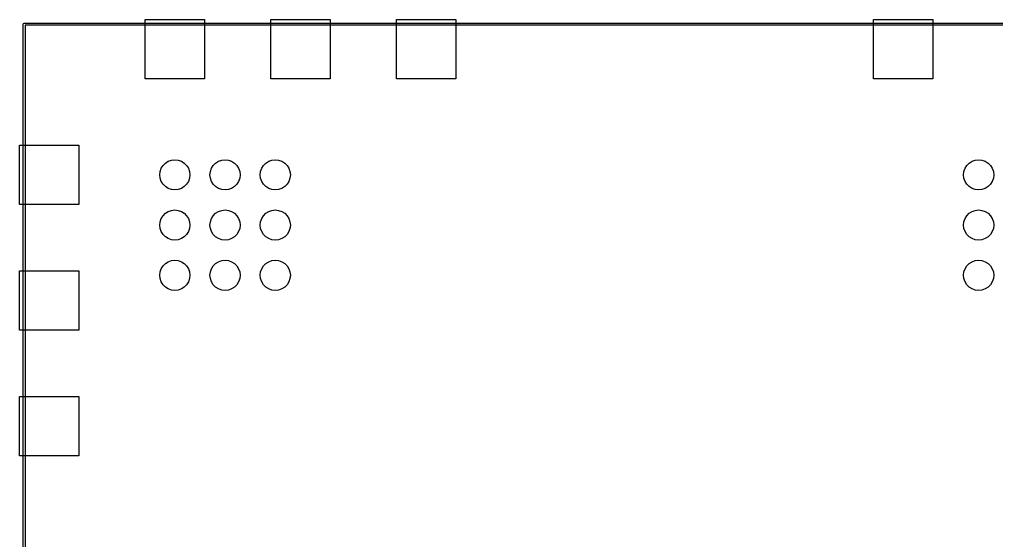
# Model space of a CAD drawing. Extents: x 3.99 to 8.01, y -6.01 to -1.99.
# Drawn here: x 3.991 to 5.935, y -3.028 to -1.991 of the extents above; entities that cross this region are included whole.
import ezdxf

# ---------------------------------------------------------------- set-up
doc = ezdxf.new("R2010")
doc.units = 0
doc.header["$MEASUREMENT"] = 0
doc.layers.add('BLACK', color=7, linetype='CONTINUOUS')

msp = doc.modelspace()

# ---------------------------------------------------------------- linework, layer by layer
at = {"layer": 'BLACK', "linetype": 'CONTINUOUS'}
for p, q in [((3.99803, -2), (3.99861, -1.99861)), ((3.99803, -6), (3.99803, -2)), ((3.99861, -1.99861), (4, -1.99803)), ((4, -1.99803), (8, -1.99803)), ((4.00197, -2.00197), (4.00197, -5.99803)), ((7.99803, -2.00197), (4.00197, -2.00197)), ((4.24094, -2.10906), (4.24094, -1.99094)), ((4.24094, -1.99094), (4.35906, -1.99094)), ((4.24094, -2.10906), (4.24094, -1.99094)), ((4.24094, -1.99094), (4.35906, -1.99094)), ((4.35906, -1.99094), (4.35906, -2.10906)), ((4.35906, -1.99094), (4.35906, -2.10906)), ((4.49094, -2.10906), (4.49094, -1.99094)), ((4.49094, -1.99094), (4.60906, -1.99094)), ((4.49094, -2.10906), (4.49094, -1.99094)), ((4.49094, -1.99094), (4.60906, -1.99094)), ((4.60906, -1.99094), (4.60906, -2.10906)), ((4.60906, -1.99094), (4.60906, -2.10906)), ((4.74094, -2.10906), (4.74094, -1.99094)), ((4.74094, -1.99094), (4.85906, -1.99094)), ((4.74094, -2.10906), (4.74094, -1.99094)), ((4.74094, -1.99094), (4.85906, -1.99094)), ((4.85906, -1.99094), (4.85906, -2.10906)), ((4.85906, -1.99094), (4.85906, -2.10906)), ((5.69094, -2.10906), (5.69094, -1.99094)), ((5.69094, -1.99094), (5.80906, -1.99094)), ((5.69094, -2.10906), (5.69094, -1.99094)), ((5.69094, -1.99094), (5.80906, -1.99094)), ((5.80906, -1.99094), (5.80906, -2.10906)), ((5.80906, -1.99094), (5.80906, -2.10906)), ((4.35906, -2.10906), (4.24094, -2.10906)), ((4.35906, -2.10906), (4.24094, -2.10906)), ((4.60906, -2.10906), (4.49094, -2.10906)), ((4.60906, -2.10906), (4.49094, -2.10906)), ((4.85906, -2.10906), (4.74094, -2.10906)), ((4.85906, -2.10906), (4.74094, -2.10906)), ((5.80906, -2.10906), (5.69094, -2.10906)), ((5.80906, -2.10906), (5.69094, -2.10906)), ((3.99094, -2.35906), (3.99094, -2.24094)), ((3.99094, -2.24094), (4.10906, -2.24094)), ((3.99094, -2.35906), (3.99094, -2.24094)), ((3.99094, -2.24094), (4.10906, -2.24094)), ((4.10906, -2.24094), (4.10906, -2.35906)), ((4.10906, -2.24094), (4.10906, -2.35906)), ((4.2813, -2.27655), (4.28698, -2.27297)), ((4.2813, -2.27655), (4.28698, -2.27297)), ((4.28698, -2.27297), (4.29332, -2.27075)), ((4.28698, -2.27297), (4.29332, -2.27075)), ((4.29332, -2.27075), (4.3, -2.27)), ((4.29332, -2.27075), (4.3, -2.27)), ((4.3, -2.27), (4.30668, -2.27075)), ((4.3, -2.27), (4.30668, -2.27075)), ((4.30668, -2.27075), (4.31302, -2.27297)), ((4.30668, -2.27075), (4.31302, -2.27297)), ((4.31302, -2.27297), (4.3187, -2.27655)), ((4.31302, -2.27297), (4.3187, -2.27655)), ((4.3813, -2.27655), (4.38698, -2.27297)), ((4.3813, -2.27655), (4.38698, -2.27297)), ((4.38698, -2.27297), (4.39332, -2.27075)), ((4.38698, -2.27297), (4.39332, -2.27075)), ((4.39332, -2.27075), (4.4, -2.27)), ((4.39332, -2.27075), (4.4, -2.27)), ((4.4, -2.27), (4.40668, -2.27075)), ((4.4, -2.27), (4.40668, -2.27075)), ((4.40668, -2.27075), (4.41302, -2.27297)), ((4.40668, -2.27075), (4.41302, -2.27297)), ((4.41302, -2.27297), (4.4187, -2.27655)), ((4.41302, -2.27297), (4.4187, -2.27655)), ((4.4813, -2.27655), (4.48698, -2.27297)), ((4.4813, -2.27655), (4.48698, -2.27297)), ((4.48698, -2.27297), (4.49332, -2.27075)), ((4.48698, -2.27297), (4.49332, -2.27075)), ((4.49332, -2.27075), (4.5, -2.27)), ((4.49332, -2.27075), (4.5, -2.27)), ((4.5, -2.27), (4.50668, -2.27075)), ((4.5, -2.27), (4.50668, -2.27075)), ((4.50668, -2.27075), (4.51302, -2.27297)), ((4.50668, -2.27075), (4.51302, -2.27297)), ((4.51302, -2.27297), (4.5187, -2.27655)), ((4.51302, -2.27297), (4.5187, -2.27655)), ((5.8813, -2.27655), (5.88698, -2.27297)), ((5.8813, -2.27655), (5.88698, -2.27297)), ((5.88698, -2.27297), (5.89332, -2.27075)), ((5.88698, -2.27297), (5.89332, -2.27075)), ((5.89332, -2.27075), (5.9, -2.27)), ((5.89332, -2.27075), (5.9, -2.27)), ((5.9, -2.27), (5.90668, -2.27075)), ((5.9, -2.27), (5.90668, -2.27075)), ((5.90668, -2.27075), (5.91302, -2.27297)), ((5.90668, -2.27075), (5.91302, -2.27297)), ((5.91302, -2.27297), (5.9187, -2.27655)), ((5.91302, -2.27297), (5.9187, -2.27655)), ((4.27, -2.3), (4.27075, -2.29332)), ((4.27, -2.3), (4.27075, -2.29332)), ((4.27075, -2.29332), (4.27297, -2.28698)), ((4.27075, -2.29332), (4.27297, -2.28698)), ((4.27297, -2.28698), (4.27655, -2.2813)), ((4.27297, -2.28698), (4.27655, -2.2813)), ((4.27655, -2.2813), (4.2813, -2.27655)), ((4.27655, -2.2813), (4.2813, -2.27655)), ((4.3187, -2.27655), (4.32345, -2.2813)), ((4.3187, -2.27655), (4.32345, -2.2813)), ((4.32345, -2.2813), (4.32703, -2.28698)), ((4.32345, -2.2813), (4.32703, -2.28698)), ((4.32703, -2.28698), (4.32925, -2.29332)), ((4.32703, -2.28698), (4.32925, -2.29332)), ((4.32925, -2.29332), (4.33, -2.3)), ((4.32925, -2.29332), (4.33, -2.3)), ((4.37, -2.3), (4.37075, -2.29332)), ((4.37, -2.3), (4.37075, -2.29332)), ((4.37075, -2.29332), (4.37297, -2.28698)), ((4.37075, -2.29332), (4.37297, -2.28698)), ((4.37297, -2.28698), (4.37655, -2.2813)), ((4.37297, -2.28698), (4.37655, -2.2813)), ((4.37655, -2.2813), (4.3813, -2.27655)), ((4.37655, -2.2813), (4.3813, -2.27655)), ((4.4187, -2.27655), (4.42345, -2.2813)), ((4.4187, -2.27655), (4.42345, -2.2813)), ((4.42345, -2.2813), (4.42703, -2.28698)), ((4.42345, -2.2813), (4.42703, -2.28698)), ((4.42703, -2.28698), (4.42925, -2.29332)), ((4.42703, -2.28698), (4.42925, -2.29332)), ((4.42925, -2.29332), (4.43, -2.3)), ((4.42925, -2.29332), (4.43, -2.3)), ((4.47, -2.3), (4.47075, -2.29332)), ((4.47, -2.3), (4.47075, -2.29332)), ((4.47075, -2.29332), (4.47297, -2.28698)), ((4.47075, -2.29332), (4.47297, -2.28698)), ((4.47297, -2.28698), (4.47655, -2.2813)), ((4.47297, -2.28698), (4.47655, -2.2813)), ((4.47655, -2.2813), (4.4813, -2.27655)), ((4.47655, -2.2813), (4.4813, -2.27655)), ((4.5187, -2.27655), (4.52345, -2.2813)), ((4.5187, -2.27655), (4.52345, -2.2813)), ((4.52345, -2.2813), (4.52703, -2.28698)), ((4.52345, -2.2813), (4.52703, -2.28698)), ((4.52703, -2.28698), (4.52925, -2.29332)), ((4.52703, -2.28698), (4.52925, -2.29332)), ((4.52925, -2.29332), (4.53, -2.3)), ((4.52925, -2.29332), (4.53, -2.3)), ((5.87, -2.3), (5.87075, -2.29332)), ((5.87, -2.3), (5.87075, -2.29332)), ((5.87075, -2.29332), (5.87297, -2.28698)), ((5.87075, -2.29332), (5.87297, -2.28698)), ((5.87297, -2.28698), (5.87655, -2.2813)), ((5.87297, -2.28698), (5.87655, -2.2813)), ((5.87655, -2.2813), (5.8813, -2.27655)), ((5.87655, -2.2813), (5.8813, -2.27655)), ((5.9187, -2.27655), (5.92345, -2.2813)), ((5.9187, -2.27655), (5.92345, -2.2813)), ((5.92345, -2.2813), (5.92703, -2.28698)), ((5.92345, -2.2813), (5.92703, -2.28698)), ((5.92703, -2.28698), (5.92925, -2.29332)), ((5.92703, -2.28698), (5.92925, -2.29332)), ((5.92925, -2.29332), (5.93, -2.3)), ((5.92925, -2.29332), (5.93, -2.3)), ((4.27075, -2.30668), (4.27, -2.3)), ((4.27075, -2.30668), (4.27, -2.3)), ((4.27297, -2.31302), (4.27075, -2.30668)), ((4.27297, -2.31302), (4.27075, -2.30668)), ((4.27655, -2.3187), (4.27297, -2.31302)), ((4.27655, -2.3187), (4.27297, -2.31302)), ((4.32703, -2.31302), (4.32345, -2.3187)), ((4.32703, -2.31302), (4.32345, -2.3187)), ((4.32925, -2.30668), (4.32703, -2.31302)), ((4.32925, -2.30668), (4.32703, -2.31302)), ((4.33, -2.3), (4.32925, -2.30668)), ((4.33, -2.3), (4.32925, -2.30668)), ((4.37075, -2.30668), (4.37, -2.3)), ((4.37075, -2.30668), (4.37, -2.3)), ((4.37297, -2.31302), (4.37075, -2.30668)), ((4.37297, -2.31302), (4.37075, -2.30668)), ((4.37655, -2.3187), (4.37297, -2.31302)), ((4.37655, -2.3187), (4.37297, -2.31302)), ((4.42703, -2.31302), (4.42345, -2.3187)), ((4.42703, -2.31302), (4.42345, -2.3187)), ((4.42925, -2.30668), (4.42703, -2.31302)), ((4.42925, -2.30668), (4.42703, -2.31302)), ((4.43, -2.3), (4.42925, -2.30668)), ((4.43, -2.3), (4.42925, -2.30668)), ((4.47075, -2.30668), (4.47, -2.3)), ((4.47075, -2.30668), (4.47, -2.3)), ((4.47297, -2.31302), (4.47075, -2.30668)), ((4.47297, -2.31302), (4.47075, -2.30668)), ((4.47655, -2.3187), (4.47297, -2.31302)), ((4.47655, -2.3187), (4.47297, -2.31302)), ((4.52703, -2.31302), (4.52345, -2.3187)), ((4.52703, -2.31302), (4.52345, -2.3187)), ((4.52925, -2.30668), (4.52703, -2.31302)), ((4.52925, -2.30668), (4.52703, -2.31302)), ((4.53, -2.3), (4.52925, -2.30668)), ((4.53, -2.3), (4.52925, -2.30668)), ((5.87075, -2.30668), (5.87, -2.3)), ((5.87075, -2.30668), (5.87, -2.3)), ((5.87297, -2.31302), (5.87075, -2.30668)), ((5.87297, -2.31302), (5.87075, -2.30668)), ((5.87655, -2.3187), (5.87297, -2.31302)), ((5.87655, -2.3187), (5.87297, -2.31302)), ((5.92703, -2.31302), (5.92345, -2.3187)), ((5.92703, -2.31302), (5.92345, -2.3187)), ((5.92925, -2.30668), (5.92703, -2.31302)), ((5.92925, -2.30668), (5.92703, -2.31302)), ((5.93, -2.3), (5.92925, -2.30668)), ((5.93, -2.3), (5.92925, -2.30668)), ((4.2813, -2.32345), (4.27655, -2.3187)), ((4.2813, -2.32345), (4.27655, -2.3187)), ((4.28698, -2.32703), (4.2813, -2.32345)), ((4.28698, -2.32703), (4.2813, -2.32345)), ((4.29332, -2.32925), (4.28698, -2.32703)), ((4.29332, -2.32925), (4.28698, -2.32703)), ((4.3, -2.33), (4.29332, -2.32925)), ((4.3, -2.33), (4.29332, -2.32925)), ((4.30668, -2.32925), (4.3, -2.33)), ((4.30668, -2.32925), (4.3, -2.33)), ((4.31302, -2.32703), (4.30668, -2.32925)), ((4.31302, -2.32703), (4.30668, -2.32925)), ((4.3187, -2.32345), (4.31302, -2.32703)), ((4.3187, -2.32345), (4.31302, -2.32703)), ((4.32345, -2.3187), (4.3187, -2.32345)), ((4.32345, -2.3187), (4.3187, -2.32345)), ((4.3813, -2.32345), (4.37655, -2.3187)), ((4.3813, -2.32345), (4.37655, -2.3187)), ((4.38698, -2.32703), (4.3813, -2.32345)), ((4.38698, -2.32703), (4.3813, -2.32345)), ((4.39332, -2.32925), (4.38698, -2.32703)), ((4.39332, -2.32925), (4.38698, -2.32703)), ((4.4, -2.33), (4.39332, -2.32925)), ((4.4, -2.33), (4.39332, -2.32925)), ((4.40668, -2.32925), (4.4, -2.33)), ((4.40668, -2.32925), (4.4, -2.33)), ((4.41302, -2.32703), (4.40668, -2.32925)), ((4.41302, -2.32703), (4.40668, -2.32925)), ((4.4187, -2.32345), (4.41302, -2.32703)), ((4.4187, -2.32345), (4.41302, -2.32703)), ((4.42345, -2.3187), (4.4187, -2.32345)), ((4.42345, -2.3187), (4.4187, -2.32345)), ((4.4813, -2.32345), (4.47655, -2.3187)), ((4.4813, -2.32345), (4.47655, -2.3187)), ((4.48698, -2.32703), (4.4813, -2.32345)), ((4.48698, -2.32703), (4.4813, -2.32345)), ((4.49332, -2.32925), (4.48698, -2.32703)), ((4.49332, -2.32925), (4.48698, -2.32703)), ((4.5, -2.33), (4.49332, -2.32925)), ((4.5, -2.33), (4.49332, -2.32925)), ((4.50668, -2.32925), (4.5, -2.33)), ((4.50668, -2.32925), (4.5, -2.33)), ((4.51302, -2.32703), (4.50668, -2.32925)), ((4.51302, -2.32703), (4.50668, -2.32925)), ((4.5187, -2.32345), (4.51302, -2.32703)), ((4.5187, -2.32345), (4.51302, -2.32703)), ((4.52345, -2.3187), (4.5187, -2.32345)), ((4.52345, -2.3187), (4.5187, -2.32345)), ((5.8813, -2.32345), (5.87655, -2.3187)), ((5.8813, -2.32345), (5.87655, -2.3187)), ((5.88698, -2.32703), (5.8813, -2.32345)), ((5.88698, -2.32703), (5.8813, -2.32345)), ((5.89332, -2.32925), (5.88698, -2.32703)), ((5.89332, -2.32925), (5.88698, -2.32703)), ((5.9, -2.33), (5.89332, -2.32925)), ((5.9, -2.33), (5.89332, -2.32925)), ((5.90668, -2.32925), (5.9, -2.33)), ((5.90668, -2.32925), (5.9, -2.33)), ((5.91302, -2.32703), (5.90668, -2.32925)), ((5.91302, -2.32703), (5.90668, -2.32925)), ((5.9187, -2.32345), (5.91302, -2.32703)), ((5.9187, -2.32345), (5.91302, -2.32703)), ((5.92345, -2.3187), (5.9187, -2.32345)), ((5.92345, -2.3187), (5.9187, -2.32345)), ((4.10906, -2.35906), (3.99094, -2.35906)), ((4.10906, -2.35906), (3.99094, -2.35906)), ((4.28698, -2.37297), (4.29332, -2.37075)), ((4.28698, -2.37297), (4.29332, -2.37075)), ((4.29332, -2.37075), (4.3, -2.37)), ((4.29332, -2.37075), (4.3, -2.37)), ((4.3, -2.37), (4.30668, -2.37075)), ((4.3, -2.37), (4.30668, -2.37075)), ((4.30668, -2.37075), (4.31302, -2.37297)), ((4.30668, -2.37075), (4.31302, -2.37297)), ((4.38698, -2.37297), (4.39332, -2.37075)), ((4.38698, -2.37297), (4.39332, -2.37075)), ((4.39332, -2.37075), (4.4, -2.37)), ((4.39332, -2.37075), (4.4, -2.37)), ((4.4, -2.37), (4.40668, -2.37075)), ((4.4, -2.37), (4.40668, -2.37075)), ((4.40668, -2.37075), (4.41302, -2.37297)), ((4.40668, -2.37075), (4.41302, -2.37297)), ((4.48698, -2.37297), (4.49332, -2.37075)), ((4.48698, -2.37297), (4.49332, -2.37075)), ((4.49332, -2.37075), (4.5, -2.37)), ((4.49332, -2.37075), (4.5, -2.37)), ((4.5, -2.37), (4.50668, -2.37075)), ((4.5, -2.37), (4.50668, -2.37075)), ((4.50668, -2.37075), (4.51302, -2.37297)), ((4.50668, -2.37075), (4.51302, -2.37297)), ((5.88698, -2.37297), (5.89332, -2.37075)), ((5.88698, -2.37297), (5.89332, -2.37075)), ((5.89332, -2.37075), (5.9, -2.37)), ((5.89332, -2.37075), (5.9, -2.37)), ((5.9, -2.37), (5.90668, -2.37075)), ((5.9, -2.37), (5.90668, -2.37075)), ((5.90668, -2.37075), (5.91302, -2.37297)), ((5.90668, -2.37075), (5.91302, -2.37297)), ((4.27075, -2.39332), (4.27297, -2.38698)), ((4.27075, -2.39332), (4.27297, -2.38698)), ((4.27297, -2.38698), (4.27655, -2.3813)), ((4.27297, -2.38698), (4.27655, -2.3813)), ((4.27655, -2.3813), (4.2813, -2.37655)), ((4.27655, -2.3813), (4.2813, -2.37655)), ((4.2813, -2.37655), (4.28698, -2.37297)), ((4.2813, -2.37655), (4.28698, -2.37297)), ((4.31302, -2.37297), (4.3187, -2.37655)), ((4.31302, -2.37297), (4.3187, -2.37655)), ((4.3187, -2.37655), (4.32345, -2.3813)), ((4.3187, -2.37655), (4.32345, -2.3813)), ((4.32345, -2.3813), (4.32703, -2.38698)), ((4.32345, -2.3813), (4.32703, -2.38698)), ((4.32703, -2.38698), (4.32925, -2.39332)), ((4.32703, -2.38698), (4.32925, -2.39332)), ((4.37075, -2.39332), (4.37297, -2.38698)), ((4.37075, -2.39332), (4.37297, -2.38698)), ((4.37297, -2.38698), (4.37655, -2.3813)), ((4.37297, -2.38698), (4.37655, -2.3813)), ((4.37655, -2.3813), (4.3813, -2.37655)), ((4.37655, -2.3813), (4.3813, -2.37655)), ((4.3813, -2.37655), (4.38698, -2.37297)), ((4.3813, -2.37655), (4.38698, -2.37297)), ((4.41302, -2.37297), (4.4187, -2.37655)), ((4.41302, -2.37297), (4.4187, -2.37655)), ((4.4187, -2.37655), (4.42345, -2.3813)), ((4.4187, -2.37655), (4.42345, -2.3813)), ((4.42345, -2.3813), (4.42703, -2.38698)), ((4.42345, -2.3813), (4.42703, -2.38698)), ((4.42703, -2.38698), (4.42925, -2.39332)), ((4.42703, -2.38698), (4.42925, -2.39332)), ((4.47075, -2.39332), (4.47297, -2.38698)), ((4.47075, -2.39332), (4.47297, -2.38698)), ((4.47297, -2.38698), (4.47655, -2.3813)), ((4.47297, -2.38698), (4.47655, -2.3813)), ((4.47655, -2.3813), (4.4813, -2.37655)), ((4.47655, -2.3813), (4.4813, -2.37655)), ((4.4813, -2.37655), (4.48698, -2.37297)), ((4.4813, -2.37655), (4.48698, -2.37297)), ((4.51302, -2.37297), (4.5187, -2.37655)), ((4.51302, -2.37297), (4.5187, -2.37655)), ((4.5187, -2.37655), (4.52345, -2.3813)), ((4.5187, -2.37655), (4.52345, -2.3813)), ((4.52345, -2.3813), (4.52703, -2.38698)), ((4.52345, -2.3813), (4.52703, -2.38698)), ((4.52703, -2.38698), (4.52925, -2.39332)), ((4.52703, -2.38698), (4.52925, -2.39332)), ((5.87075, -2.39332), (5.87297, -2.38698)), ((5.87075, -2.39332), (5.87297, -2.38698)), ((5.87297, -2.38698), (5.87655, -2.3813)), ((5.87297, -2.38698), (5.87655, -2.3813)), ((5.87655, -2.3813), (5.8813, -2.37655)), ((5.87655, -2.3813), (5.8813, -2.37655)), ((5.8813, -2.37655), (5.88698, -2.37297)), ((5.8813, -2.37655), (5.88698, -2.37297)), ((5.91302, -2.37297), (5.9187, -2.37655)), ((5.91302, -2.37297), (5.9187, -2.37655)), ((5.9187, -2.37655), (5.92345, -2.3813)), ((5.9187, -2.37655), (5.92345, -2.3813)), ((5.92345, -2.3813), (5.92703, -2.38698)), ((5.92345, -2.3813), (5.92703, -2.38698)), ((5.92703, -2.38698), (5.92925, -2.39332)), ((5.92703, -2.38698), (5.92925, -2.39332)), ((4.27, -2.4), (4.27075, -2.39332)), ((4.27, -2.4), (4.27075, -2.39332)), ((4.27075, -2.40668), (4.27, -2.4)), ((4.27075, -2.40668), (4.27, -2.4)), ((4.27297, -2.41302), (4.27075, -2.40668)), ((4.27297, -2.41302), (4.27075, -2.40668)), ((4.32925, -2.40668), (4.32703, -2.41302)), ((4.32925, -2.40668), (4.32703, -2.41302)), ((4.32925, -2.39332), (4.33, -2.4)), ((4.32925, -2.39332), (4.33, -2.4)), ((4.33, -2.4), (4.32925, -2.40668)), ((4.33, -2.4), (4.32925, -2.40668)), ((4.37, -2.4), (4.37075, -2.39332)), ((4.37, -2.4), (4.37075, -2.39332)), ((4.37075, -2.40668), (4.37, -2.4)), ((4.37075, -2.40668), (4.37, -2.4)), ((4.37297, -2.41302), (4.37075, -2.40668)), ((4.37297, -2.41302), (4.37075, -2.40668)), ((4.42925, -2.40668), (4.42703, -2.41302)), ((4.42925, -2.40668), (4.42703, -2.41302)), ((4.42925, -2.39332), (4.43, -2.4)), ((4.42925, -2.39332), (4.43, -2.4)), ((4.43, -2.4), (4.42925, -2.40668)), ((4.43, -2.4), (4.42925, -2.40668)), ((4.47, -2.4), (4.47075, -2.39332)), ((4.47, -2.4), (4.47075, -2.39332)), ((4.47075, -2.40668), (4.47, -2.4)), ((4.47075, -2.40668), (4.47, -2.4)), ((4.47297, -2.41302), (4.47075, -2.40668)), ((4.47297, -2.41302), (4.47075, -2.40668)), ((4.52925, -2.40668), (4.52703, -2.41302)), ((4.52925, -2.40668), (4.52703, -2.41302)), ((4.52925, -2.39332), (4.53, -2.4)), ((4.52925, -2.39332), (4.53, -2.4)), ((4.53, -2.4), (4.52925, -2.40668)), ((4.53, -2.4), (4.52925, -2.40668)), ((5.87, -2.4), (5.87075, -2.39332)), ((5.87, -2.4), (5.87075, -2.39332)), ((5.87075, -2.40668), (5.87, -2.4)), ((5.87075, -2.40668), (5.87, -2.4)), ((5.87297, -2.41302), (5.87075, -2.40668)), ((5.87297, -2.41302), (5.87075, -2.40668)), ((5.92925, -2.40668), (5.92703, -2.41302)), ((5.92925, -2.40668), (5.92703, -2.41302)), ((5.92925, -2.39332), (5.93, -2.4)), ((5.92925, -2.39332), (5.93, -2.4)), ((5.93, -2.4), (5.92925, -2.40668)), ((5.93, -2.4), (5.92925, -2.40668)), ((4.27655, -2.4187), (4.27297, -2.41302)), ((4.27655, -2.4187), (4.27297, -2.41302)), ((4.2813, -2.42345), (4.27655, -2.4187)), ((4.2813, -2.42345), (4.27655, -2.4187)), ((4.28698, -2.42703), (4.2813, -2.42345)), ((4.28698, -2.42703), (4.2813, -2.42345)), ((4.29332, -2.42925), (4.28698, -2.42703)), ((4.29332, -2.42925), (4.28698, -2.42703)), ((4.3, -2.43), (4.29332, -2.42925)), ((4.3, -2.43), (4.29332, -2.42925)), ((4.30668, -2.42925), (4.3, -2.43)), ((4.30668, -2.42925), (4.3, -2.43)), ((4.31302, -2.42703), (4.30668, -2.42925)), ((4.31302, -2.42703), (4.30668, -2.42925)), ((4.3187, -2.42345), (4.31302, -2.42703)), ((4.3187, -2.42345), (4.31302, -2.42703)), ((4.32345, -2.4187), (4.3187, -2.42345)), ((4.32345, -2.4187), (4.3187, -2.42345)), ((4.32703, -2.41302), (4.32345, -2.4187)), ((4.32703, -2.41302), (4.32345, -2.4187)), ((4.37655, -2.4187), (4.37297, -2.41302)), ((4.37655, -2.4187), (4.37297, -2.41302)), ((4.3813, -2.42345), (4.37655, -2.4187)), ((4.3813, -2.42345), (4.37655, -2.4187)), ((4.38698, -2.42703), (4.3813, -2.42345)), ((4.38698, -2.42703), (4.3813, -2.42345)), ((4.39332, -2.42925), (4.38698, -2.42703)), ((4.39332, -2.42925), (4.38698, -2.42703)), ((4.4, -2.43), (4.39332, -2.42925)), ((4.4, -2.43), (4.39332, -2.42925)), ((4.40668, -2.42925), (4.4, -2.43)), ((4.40668, -2.42925), (4.4, -2.43)), ((4.41302, -2.42703), (4.40668, -2.42925)), ((4.41302, -2.42703), (4.40668, -2.42925)), ((4.4187, -2.42345), (4.41302, -2.42703)), ((4.4187, -2.42345), (4.41302, -2.42703)), ((4.42345, -2.4187), (4.4187, -2.42345)), ((4.42345, -2.4187), (4.4187, -2.42345)), ((4.42703, -2.41302), (4.42345, -2.4187)), ((4.42703, -2.41302), (4.42345, -2.4187)), ((4.47655, -2.4187), (4.47297, -2.41302)), ((4.47655, -2.4187), (4.47297, -2.41302)), ((4.4813, -2.42345), (4.47655, -2.4187)), ((4.4813, -2.42345), (4.47655, -2.4187)), ((4.48698, -2.42703), (4.4813, -2.42345)), ((4.48698, -2.42703), (4.4813, -2.42345)), ((4.49332, -2.42925), (4.48698, -2.42703)), ((4.49332, -2.42925), (4.48698, -2.42703)), ((4.5, -2.43), (4.49332, -2.42925)), ((4.5, -2.43), (4.49332, -2.42925)), ((4.50668, -2.42925), (4.5, -2.43)), ((4.50668, -2.42925), (4.5, -2.43)), ((4.51302, -2.42703), (4.50668, -2.42925)), ((4.51302, -2.42703), (4.50668, -2.42925)), ((4.5187, -2.42345), (4.51302, -2.42703)), ((4.5187, -2.42345), (4.51302, -2.42703)), ((4.52345, -2.4187), (4.5187, -2.42345)), ((4.52345, -2.4187), (4.5187, -2.42345)), ((4.52703, -2.41302), (4.52345, -2.4187)), ((4.52703, -2.41302), (4.52345, -2.4187)), ((5.87655, -2.4187), (5.87297, -2.41302)), ((5.87655, -2.4187), (5.87297, -2.41302)), ((5.8813, -2.42345), (5.87655, -2.4187)), ((5.8813, -2.42345), (5.87655, -2.4187)), ((5.88698, -2.42703), (5.8813, -2.42345)), ((5.88698, -2.42703), (5.8813, -2.42345)), ((5.89332, -2.42925), (5.88698, -2.42703)), ((5.89332, -2.42925), (5.88698, -2.42703)), ((5.9, -2.43), (5.89332, -2.42925)), ((5.9, -2.43), (5.89332, -2.42925)), ((5.90668, -2.42925), (5.9, -2.43)), ((5.90668, -2.42925), (5.9, -2.43)), ((5.91302, -2.42703), (5.90668, -2.42925)), ((5.91302, -2.42703), (5.90668, -2.42925)), ((5.9187, -2.42345), (5.91302, -2.42703)), ((5.9187, -2.42345), (5.91302, -2.42703)), ((5.92345, -2.4187), (5.9187, -2.42345)), ((5.92345, -2.4187), (5.9187, -2.42345)), ((5.92703, -2.41302), (5.92345, -2.4187)), ((5.92703, -2.41302), (5.92345, -2.4187)), ((4.27075, -2.49332), (4.27297, -2.48698)), ((4.27075, -2.49332), (4.27297, -2.48698)), ((4.27297, -2.48698), (4.27655, -2.4813)), ((4.27297, -2.48698), (4.27655, -2.4813)), ((4.27655, -2.4813), (4.2813, -2.47655)), ((4.27655, -2.4813), (4.2813, -2.47655)), ((4.2813, -2.47655), (4.28698, -2.47297)), ((4.2813, -2.47655), (4.28698, -2.47297)), ((4.28698, -2.47297), (4.29332, -2.47075)), ((4.28698, -2.47297), (4.29332, -2.47075)), ((4.29332, -2.47075), (4.3, -2.47)), ((4.29332, -2.47075), (4.3, -2.47)), ((4.3, -2.47), (4.30668, -2.47075)), ((4.3, -2.47), (4.30668, -2.47075)), ((4.30668, -2.47075), (4.31302, -2.47297)), ((4.30668, -2.47075), (4.31302, -2.47297)), ((4.31302, -2.47297), (4.3187, -2.47655)), ((4.31302, -2.47297), (4.3187, -2.47655)), ((4.3187, -2.47655), (4.32345, -2.4813)), ((4.3187, -2.47655), (4.32345, -2.4813)), ((4.32345, -2.4813), (4.32703, -2.48698)), ((4.32345, -2.4813), (4.32703, -2.48698)), ((4.32703, -2.48698), (4.32925, -2.49332)), ((4.32703, -2.48698), (4.32925, -2.49332)), ((4.37075, -2.49332), (4.37297, -2.48698)), ((4.37075, -2.49332), (4.37297, -2.48698)), ((4.37297, -2.48698), (4.37655, -2.4813)), ((4.37297, -2.48698), (4.37655, -2.4813)), ((4.37655, -2.4813), (4.3813, -2.47655)), ((4.37655, -2.4813), (4.3813, -2.47655)), ((4.3813, -2.47655), (4.38698, -2.47297)), ((4.3813, -2.47655), (4.38698, -2.47297)), ((4.38698, -2.47297), (4.39332, -2.47075)), ((4.38698, -2.47297), (4.39332, -2.47075)), ((4.39332, -2.47075), (4.4, -2.47)), ((4.39332, -2.47075), (4.4, -2.47)), ((4.4, -2.47), (4.40668, -2.47075)), ((4.4, -2.47), (4.40668, -2.47075)), ((4.40668, -2.47075), (4.41302, -2.47297)), ((4.40668, -2.47075), (4.41302, -2.47297)), ((4.41302, -2.47297), (4.4187, -2.47655)), ((4.41302, -2.47297), (4.4187, -2.47655)), ((4.4187, -2.47655), (4.42345, -2.4813)), ((4.4187, -2.47655), (4.42345, -2.4813)), ((4.42345, -2.4813), (4.42703, -2.48698)), ((4.42345, -2.4813), (4.42703, -2.48698)), ((4.42703, -2.48698), (4.42925, -2.49332)), ((4.42703, -2.48698), (4.42925, -2.49332)), ((4.47075, -2.49332), (4.47297, -2.48698)), ((4.47075, -2.49332), (4.47297, -2.48698)), ((4.47297, -2.48698), (4.47655, -2.4813)), ((4.47297, -2.48698), (4.47655, -2.4813)), ((4.47655, -2.4813), (4.4813, -2.47655)), ((4.47655, -2.4813), (4.4813, -2.47655)), ((4.4813, -2.47655), (4.48698, -2.47297)), ((4.4813, -2.47655), (4.48698, -2.47297)), ((4.48698, -2.47297), (4.49332, -2.47075)), ((4.48698, -2.47297), (4.49332, -2.47075)), ((4.49332, -2.47075), (4.5, -2.47)), ((4.49332, -2.47075), (4.5, -2.47)), ((4.5, -2.47), (4.50668, -2.47075)), ((4.5, -2.47), (4.50668, -2.47075)), ((4.50668, -2.47075), (4.51302, -2.47297)), ((4.50668, -2.47075), (4.51302, -2.47297)), ((4.51302, -2.47297), (4.5187, -2.47655)), ((4.51302, -2.47297), (4.5187, -2.47655)), ((4.5187, -2.47655), (4.52345, -2.4813)), ((4.5187, -2.47655), (4.52345, -2.4813)), ((4.52345, -2.4813), (4.52703, -2.48698)), ((4.52345, -2.4813), (4.52703, -2.48698)), ((4.52703, -2.48698), (4.52925, -2.49332)), ((4.52703, -2.48698), (4.52925, -2.49332)), ((5.87075, -2.49332), (5.87297, -2.48698)), ((5.87075, -2.49332), (5.87297, -2.48698)), ((5.87297, -2.48698), (5.87655, -2.4813)), ((5.87297, -2.48698), (5.87655, -2.4813)), ((5.87655, -2.4813), (5.8813, -2.47655)), ((5.87655, -2.4813), (5.8813, -2.47655)), ((5.8813, -2.47655), (5.88698, -2.47297)), ((5.8813, -2.47655), (5.88698, -2.47297)), ((5.88698, -2.47297), (5.89332, -2.47075)), ((5.88698, -2.47297), (5.89332, -2.47075)), ((5.89332, -2.47075), (5.9, -2.47)), ((5.89332, -2.47075), (5.9, -2.47)), ((5.9, -2.47), (5.90668, -2.47075)), ((5.9, -2.47), (5.90668, -2.47075)), ((5.90668, -2.47075), (5.91302, -2.47297)), ((5.90668, -2.47075), (5.91302, -2.47297)), ((5.91302, -2.47297), (5.9187, -2.47655)), ((5.91302, -2.47297), (5.9187, -2.47655)), ((5.9187, -2.47655), (5.92345, -2.4813)), ((5.9187, -2.47655), (5.92345, -2.4813)), ((5.92345, -2.4813), (5.92703, -2.48698)), ((5.92345, -2.4813), (5.92703, -2.48698)), ((5.92703, -2.48698), (5.92925, -2.49332)), ((5.92703, -2.48698), (5.92925, -2.49332)), ((3.99094, -2.60906), (3.99094, -2.49094)), ((3.99094, -2.49094), (4.10906, -2.49094)), ((3.99094, -2.60906), (3.99094, -2.49094)), ((3.99094, -2.49094), (4.10906, -2.49094)), ((4.10906, -2.49094), (4.10906, -2.60906)), ((4.10906, -2.49094), (4.10906, -2.60906)), ((4.27, -2.5), (4.27075, -2.49332)), ((4.27, -2.5), (4.27075, -2.49332)), ((4.27075, -2.50668), (4.27, -2.5)), ((4.27075, -2.50668), (4.27, -2.5)), ((4.27297, -2.51302), (4.27075, -2.50668)), ((4.27297, -2.51302), (4.27075, -2.50668)), ((4.32925, -2.50668), (4.32703, -2.51302)), ((4.32925, -2.50668), (4.32703, -2.51302)), ((4.32925, -2.49332), (4.33, -2.5)), ((4.32925, -2.49332), (4.33, -2.5)), ((4.33, -2.5), (4.32925, -2.50668)), ((4.33, -2.5), (4.32925, -2.50668)), ((4.37, -2.5), (4.37075, -2.49332)), ((4.37, -2.5), (4.37075, -2.49332)), ((4.37075, -2.50668), (4.37, -2.5)), ((4.37075, -2.50668), (4.37, -2.5)), ((4.37297, -2.51302), (4.37075, -2.50668)), ((4.37297, -2.51302), (4.37075, -2.50668)), ((4.42925, -2.50668), (4.42703, -2.51302)), ((4.42925, -2.50668), (4.42703, -2.51302)), ((4.42925, -2.49332), (4.43, -2.5)), ((4.42925, -2.49332), (4.43, -2.5)), ((4.43, -2.5), (4.42925, -2.50668)), ((4.43, -2.5), (4.42925, -2.50668)), ((4.47, -2.5), (4.47075, -2.49332)), ((4.47, -2.5), (4.47075, -2.49332)), ((4.47075, -2.50668), (4.47, -2.5)), ((4.47075, -2.50668), (4.47, -2.5)), ((4.47297, -2.51302), (4.47075, -2.50668)), ((4.47297, -2.51302), (4.47075, -2.50668)), ((4.52925, -2.50668), (4.52703, -2.51302)), ((4.52925, -2.50668), (4.52703, -2.51302)), ((4.52925, -2.49332), (4.53, -2.5)), ((4.52925, -2.49332), (4.53, -2.5)), ((4.53, -2.5), (4.52925, -2.50668)), ((4.53, -2.5), (4.52925, -2.50668)), ((5.87, -2.5), (5.87075, -2.49332)), ((5.87, -2.5), (5.87075, -2.49332)), ((5.87075, -2.50668), (5.87, -2.5)), ((5.87075, -2.50668), (5.87, -2.5)), ((5.87297, -2.51302), (5.87075, -2.50668)), ((5.87297, -2.51302), (5.87075, -2.50668)), ((5.92925, -2.50668), (5.92703, -2.51302)), ((5.92925, -2.50668), (5.92703, -2.51302)), ((5.92925, -2.49332), (5.93, -2.5)), ((5.92925, -2.49332), (5.93, -2.5)), ((5.93, -2.5), (5.92925, -2.50668)), ((5.93, -2.5), (5.92925, -2.50668)), ((4.27655, -2.5187), (4.27297, -2.51302)), ((4.27655, -2.5187), (4.27297, -2.51302)), ((4.2813, -2.52345), (4.27655, -2.5187)), ((4.2813, -2.52345), (4.27655, -2.5187)), ((4.28698, -2.52703), (4.2813, -2.52345)), ((4.28698, -2.52703), (4.2813, -2.52345)), ((4.29332, -2.52925), (4.28698, -2.52703)), ((4.29332, -2.52925), (4.28698, -2.52703)), ((4.31302, -2.52703), (4.30668, -2.52925)), ((4.31302, -2.52703), (4.30668, -2.52925)), ((4.3187, -2.52345), (4.31302, -2.52703)), ((4.3187, -2.52345), (4.31302, -2.52703)), ((4.32345, -2.5187), (4.3187, -2.52345)), ((4.32345, -2.5187), (4.3187, -2.52345)), ((4.32703, -2.51302), (4.32345, -2.5187)), ((4.32703, -2.51302), (4.32345, -2.5187)), ((4.37655, -2.5187), (4.37297, -2.51302)), ((4.37655, -2.5187), (4.37297, -2.51302)), ((4.3813, -2.52345), (4.37655, -2.5187)), ((4.3813, -2.52345), (4.37655, -2.5187)), ((4.38698, -2.52703), (4.3813, -2.52345)), ((4.38698, -2.52703), (4.3813, -2.52345)), ((4.39332, -2.52925), (4.38698, -2.52703)), ((4.39332, -2.52925), (4.38698, -2.52703)), ((4.41302, -2.52703), (4.40668, -2.52925)), ((4.41302, -2.52703), (4.40668, -2.52925)), ((4.4187, -2.52345), (4.41302, -2.52703)), ((4.4187, -2.52345), (4.41302, -2.52703)), ((4.42345, -2.5187), (4.4187, -2.52345)), ((4.42345, -2.5187), (4.4187, -2.52345)), ((4.42703, -2.51302), (4.42345, -2.5187)), ((4.42703, -2.51302), (4.42345, -2.5187)), ((4.47655, -2.5187), (4.47297, -2.51302)), ((4.47655, -2.5187), (4.47297, -2.51302)), ((4.4813, -2.52345), (4.47655, -2.5187)), ((4.4813, -2.52345), (4.47655, -2.5187)), ((4.48698, -2.52703), (4.4813, -2.52345)), ((4.48698, -2.52703), (4.4813, -2.52345)), ((4.49332, -2.52925), (4.48698, -2.52703)), ((4.49332, -2.52925), (4.48698, -2.52703)), ((4.51302, -2.52703), (4.50668, -2.52925)), ((4.51302, -2.52703), (4.50668, -2.52925)), ((4.5187, -2.52345), (4.51302, -2.52703)), ((4.5187, -2.52345), (4.51302, -2.52703)), ((4.52345, -2.5187), (4.5187, -2.52345)), ((4.52345, -2.5187), (4.5187, -2.52345)), ((4.52703, -2.51302), (4.52345, -2.5187)), ((4.52703, -2.51302), (4.52345, -2.5187)), ((5.87655, -2.5187), (5.87297, -2.51302)), ((5.87655, -2.5187), (5.87297, -2.51302)), ((5.8813, -2.52345), (5.87655, -2.5187)), ((5.8813, -2.52345), (5.87655, -2.5187)), ((5.88698, -2.52703), (5.8813, -2.52345)), ((5.88698, -2.52703), (5.8813, -2.52345)), ((5.89332, -2.52925), (5.88698, -2.52703)), ((5.89332, -2.52925), (5.88698, -2.52703)), ((5.91302, -2.52703), (5.90668, -2.52925)), ((5.91302, -2.52703), (5.90668, -2.52925)), ((5.9187, -2.52345), (5.91302, -2.52703)), ((5.9187, -2.52345), (5.91302, -2.52703)), ((5.92345, -2.5187), (5.9187, -2.52345)), ((5.92345, -2.5187), (5.9187, -2.52345)), ((5.92703, -2.51302), (5.92345, -2.5187)), ((5.92703, -2.51302), (5.92345, -2.5187)), ((4.3, -2.53), (4.29332, -2.52925)), ((4.3, -2.53), (4.29332, -2.52925)), ((4.30668, -2.52925), (4.3, -2.53)), ((4.30668, -2.52925), (4.3, -2.53)), ((4.4, -2.53), (4.39332, -2.52925)), ((4.4, -2.53), (4.39332, -2.52925)), ((4.40668, -2.52925), (4.4, -2.53)), ((4.40668, -2.52925), (4.4, -2.53)), ((4.5, -2.53), (4.49332, -2.52925)), ((4.5, -2.53), (4.49332, -2.52925)), ((4.50668, -2.52925), (4.5, -2.53)), ((4.50668, -2.52925), (4.5, -2.53)), ((5.9, -2.53), (5.89332, -2.52925)), ((5.9, -2.53), (5.89332, -2.52925)), ((5.90668, -2.52925), (5.9, -2.53)), ((5.90668, -2.52925), (5.9, -2.53)), ((4.10906, -2.60906), (3.99094, -2.60906)), ((4.10906, -2.60906), (3.99094, -2.60906)), ((3.99094, -2.85906), (3.99094, -2.74094)), ((3.99094, -2.74094), (4.10906, -2.74094)), ((3.99094, -2.85906), (3.99094, -2.74094)), ((3.99094, -2.74094), (4.10906, -2.74094)), ((4.10906, -2.74094), (4.10906, -2.85906)), ((4.10906, -2.74094), (4.10906, -2.85906)), ((4.10906, -2.85906), (3.99094, -2.85906)), ((4.10906, -2.85906), (3.99094, -2.85906))]:
    msp.add_line(p, q, dxfattribs=at)

doc.saveas('drawing.dxf')
